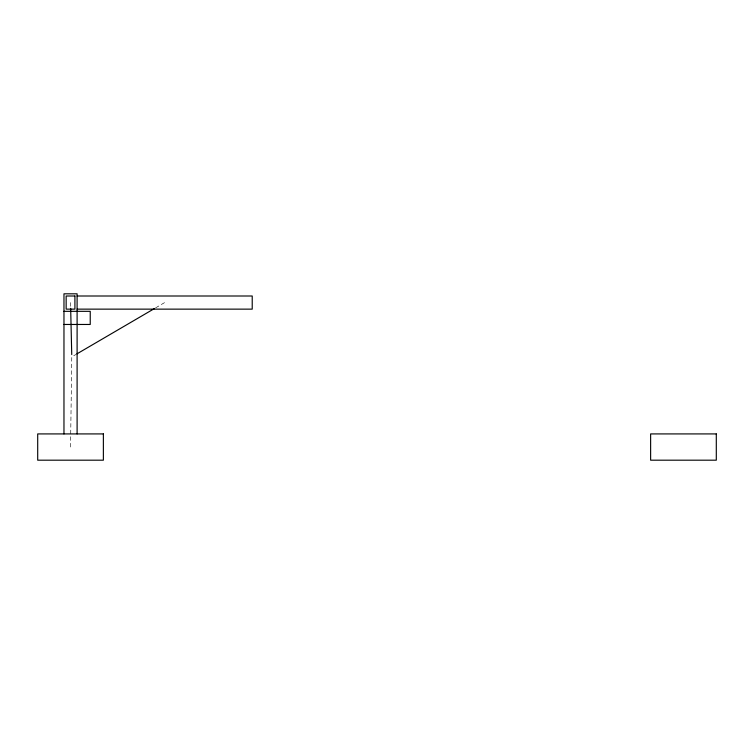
<?xml version="1.0" encoding="UTF-8"?>
<svg xmlns="http://www.w3.org/2000/svg" width="754" height="754" viewBox="0 0 754 754"><rect width="100%" height="100%" fill="white"/><g stroke="black" fill="none" stroke-linecap="round" stroke-linejoin="round"><path stroke-width="0.57" stroke-dasharray="3.77 2.83" d="M70.537 447.047L71.781 356.887L75.824 354.521M155.578 307.886L164.664 302.571M70.537 302.571L70.64 307.198"/><path stroke-width="1.13" d="M76.833 353.928L154.57 308.48M77.106 296.002L252.222 296.002L252.222 309.14L77.106 309.14M63.967 311.327L90.235 311.327L90.235 324.465L63.967 324.465M70.669 308.348L71.734 354.568M77.106 433.918L77.106 293.815L63.967 293.815L63.967 433.918M74.91 296.002L66.154 296.002L66.154 309.14L74.91 309.14L74.91 296.002M103.373 433.918L37.7 433.918L37.7 460.185L103.373 460.185L103.373 433.918M716.3 433.918L650.627 433.918L650.627 460.185L716.3 460.185L716.3 433.918"/></g></svg>
